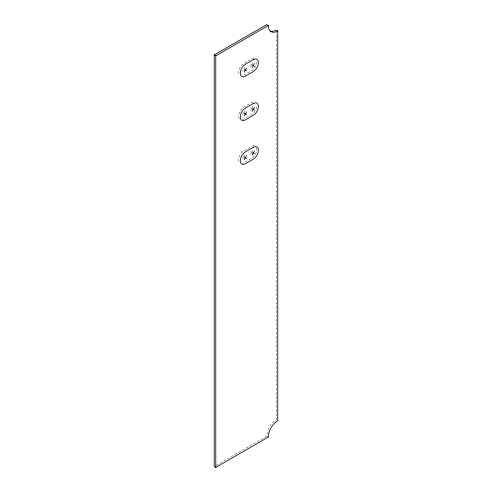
<?xml version="1.0" encoding="UTF-8"?>
<svg xmlns="http://www.w3.org/2000/svg" width="492" height="492" viewBox="0 0 492 492"><rect width="100%" height="100%" fill="white"/><g stroke="black" fill="none" stroke-linecap="round" stroke-linejoin="round"><path stroke-width="0.37" stroke-dasharray="2.46 1.84" d="M242.618 71.315L243.509 69.778M244.1 68.751L244.985 67.213M250.52 66.758L251.412 65.215M252.002 64.188L252.894 62.65M242.618 115.128L243.509 113.584M244.1 112.557L244.985 111.02M250.52 110.565L251.412 109.021M252.002 107.994L252.894 106.456M242.618 158.934L243.509 157.391M244.1 156.364L244.985 154.826M250.52 154.371L251.412 152.827M252.002 151.8L252.894 150.263M216.203 465.334L266.726 436.17A13.413 7.743 -60 0 1 276.209 419.744L276.209 32.38M250.52 64.015L251.707 64.704M250.52 107.822L251.707 108.511M242.618 112.385L243.804 113.074M250.52 151.634L251.707 152.317M242.618 156.198L243.804 156.88M266.726 436.17L268.306 437.081M256.67 147.914A7.263 4.194 -60 0 1 251.707 158.246L243.804 162.809A7.263 4.194 -60 0 1 242.476 163.375M254.278 145.694A7.263 4.194 -60 0 0 251.707 146.382L243.804 150.946A7.263 4.194 -60 0 0 239.352 162.415M256.842 61.734A7.263 4.194 -60 0 1 251.707 70.633L243.804 75.196A7.263 4.194 -60 0 1 242.476 75.762M254.278 58.081A7.263 4.194 -60 0 0 251.707 58.769L243.804 63.333A7.263 4.194 -60 0 0 239.352 74.802M242.476 119.568A7.263 4.194 -60 0 0 243.804 119.002L251.707 114.439A7.263 4.194 -60 0 0 256.842 105.54M239.352 118.609A7.263 4.194 -60 0 1 243.804 107.139L251.707 102.576A7.263 4.194 -60 0 1 254.278 101.887"/><path stroke-width="0.74" d="M244.198 72.232L246.572 68.124M252.101 67.668L254.475 63.56M244.198 116.038L246.572 111.93M252.101 111.475L254.475 107.367M244.198 159.845L246.572 155.736M252.101 155.281L254.475 151.173M214.211 54.919L266.726 24.6L268.306 25.51A13.413 7.743 -60 0 0 277.789 30.99L277.789 420.654A13.413 7.743 -60 0 0 268.306 437.081L215.791 467.4L214.211 466.49L214.211 54.919L215.791 55.83L268.306 25.51M277.789 30.99L276.209 30.073A13.413 7.743 -60 0 1 270.04 31.008M252.101 64.932L254.475 66.297M244.198 69.495L246.572 70.86M252.101 108.738L254.475 110.103M244.198 113.301L246.572 114.667M252.101 152.545L254.475 153.916M244.198 157.108L246.572 158.479M215.791 55.83L215.791 467.4M253.288 59.68L245.385 64.243A7.263 4.194 -60 0 0 240.244 73.142A7.263 4.194 -60 0 0 245.385 76.112L253.288 71.549A7.263 4.194 -60 0 0 258.423 62.65A7.263 4.194 -60 0 0 253.288 59.68M253.288 103.492L245.385 108.055A7.263 4.194 -60 0 0 240.244 116.948A7.263 4.194 -60 0 0 245.385 119.919L253.288 115.356A7.263 4.194 -60 0 0 258.423 106.456A7.263 4.194 -60 0 0 253.288 103.492M253.288 147.299L245.385 151.862A7.263 4.194 -60 0 0 240.244 160.761A7.263 4.194 -60 0 0 245.385 163.725L253.288 159.162A7.263 4.194 -60 0 0 258.423 150.263A7.263 4.194 -60 0 0 253.288 147.299"/></g></svg>
